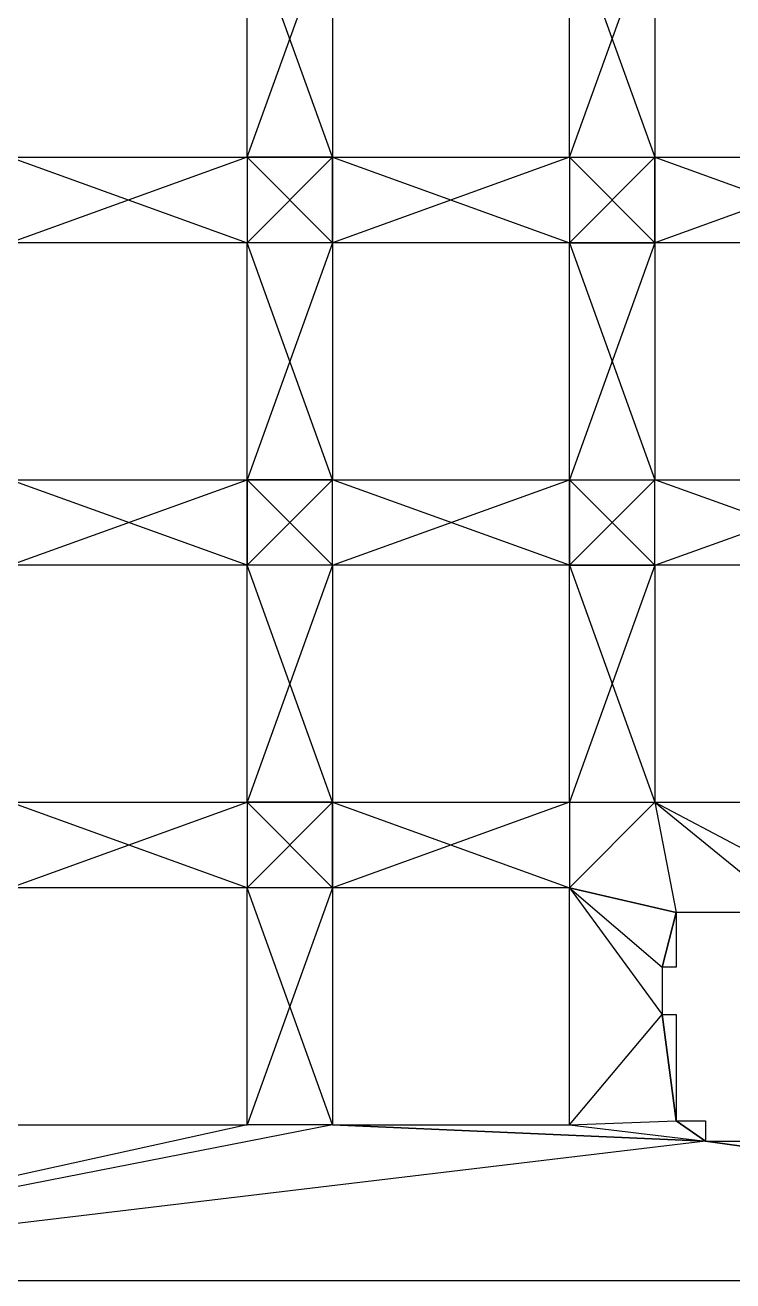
# Model space of a CAD drawing. Extents: x 0 to 157, y -131 to -5.
# Drawn here: x 44.9 to 85.2, y -130.7 to -59.2 of the extents above; entities that cross this region are included whole.
import ezdxf

# ---------------------------------------------------------------- set-up
doc = ezdxf.new("R2010")
doc.units = 0
doc.layers.add('NewKeebPlate_v2001', color=7, linetype='CONTINUOUS')

msp = doc.modelspace()

# ---------------------------------------------------------------- linework, layer by layer
at = {"layer": 'NewKeebPlate_v2001'}
for p, q in [((57.4991, -66.6843), (62.3689, -53.1837)), ((57.4991, -66.6843), (62.3689, -53.1837)), ((57.4991, -66.6843), (57.4991, -53.1837)), ((57.4991, -66.6843), (57.4991, -53.1837)), ((57.4991, -66.6843), (57.4991, -53.1837, 1.5)), ((57.4991, -66.6843, 1.5), (57.4991, -53.1837, 1.5)), ((57.4991, -66.6843), (57.4991, -53.1837, 1.5)), ((57.4991, -66.6843, 1.5), (57.4991, -53.1837, 1.5)), ((62.3689, -66.6843, 1.5), (57.4991, -53.1837, 1.5)), ((62.3689, -66.6843, 1.5), (57.4991, -53.1837, 1.5)), ((62.3689, -53.1837), (62.3689, -66.6843)), ((62.3689, -53.1837), (62.3689, -66.6843)), ((62.3689, -53.1837), (62.3689, -66.6843, 1.5)), ((62.3689, -53.1837, 1.5), (62.3689, -66.6843, 1.5)), ((62.3689, -53.1837), (62.3689, -66.6843, 1.5)), ((62.3689, -53.1837, 1.5), (62.3689, -66.6843, 1.5)), ((75.8696, -66.6843), (80.7394, -53.1837)), ((75.8696, -66.6843), (80.7394, -53.1837)), ((75.8696, -66.6843), (75.8696, -53.1837)), ((75.8696, -66.6843), (75.8696, -53.1837)), ((75.8696, -66.6843), (75.8696, -53.1837, 1.5)), ((75.8696, -66.6843, 1.5), (75.8696, -53.1837, 1.5)), ((75.8696, -66.6843), (75.8696, -53.1837, 1.5)), ((75.8696, -53.1837, 1.5), (80.7394, -66.6843, 1.5)), ((75.8696, -53.1837, 1.5), (80.7394, -66.6843, 1.5)), ((75.8696, -66.6843, 1.5), (75.8696, -53.1837, 1.5)), ((80.7394, -53.1837), (80.7394, -66.6843)), ((80.7394, -53.1837), (80.7394, -66.6843)), ((80.7394, -53.1837), (80.7394, -66.6843, 1.5)), ((80.7394, -53.1837, 1.5), (80.7394, -66.6843, 1.5)), ((80.7394, -53.1837), (80.7394, -66.6843, 1.5)), ((80.7394, -53.1837, 1.5), (80.7394, -66.6843, 1.5)), ((43.9985, -66.6843), (57.4991, -66.6843)), ((57.4991, -66.6843), (43.9985, -71.5542)), ((57.4991, -66.6843), (43.9985, -71.5542)), ((43.9985, -66.6843), (57.4991, -66.6843)), ((43.9985, -66.6843), (57.4991, -66.6843, 1.5)), ((43.9985, -66.6843, 1.5), (57.4991, -66.6843, 1.5)), ((43.9985, -66.6843), (57.4991, -66.6843, 1.5)), ((43.9985, -66.6843, 1.5), (57.4991, -66.6843, 1.5)), ((43.9985, -66.6843, 1.5), (57.4991, -71.5542, 1.5)), ((43.9985, -66.6843, 1.5), (57.4991, -71.5542, 1.5)), ((57.4991, -66.6843), (57.4991, -71.5542)), ((62.3689, -66.6843), (57.4991, -71.5542)), ((57.4991, -66.6843), (57.4991, -71.5542)), ((57.4991, -66.6843), (62.3689, -66.6843)), ((62.3689, -66.6843), (57.4991, -71.5542)), ((57.4991, -66.6843), (62.3689, -66.6843)), ((57.4991, -66.6843, 1.5), (57.4991, -66.6843)), ((57.4991, -66.6843, 1.5), (57.4991, -66.6843)), ((57.4991, -66.6843, 1.5), (57.4991, -71.5542, 1.5)), ((62.3689, -71.5542, 1.5), (57.4991, -66.6843, 1.5)), ((62.3689, -66.6843, 1.5), (57.4991, -66.6843, 1.5)), ((62.3689, -71.5542, 1.5), (57.4991, -66.6843, 1.5)), ((62.3689, -66.6843, 1.5), (57.4991, -66.6843, 1.5)), ((57.4991, -66.6843, 1.5), (57.4991, -71.5542, 1.5)), ((62.3689, -66.6843), (62.3689, -71.5542)), ((75.8696, -66.6843), (62.3689, -71.5542)), ((62.3689, -66.6843), (62.3689, -71.5542)), ((62.3689, -66.6843), (75.8696, -66.6843)), ((75.8696, -66.6843), (62.3689, -71.5542)), ((62.3689, -66.6843, 1.5), (62.3689, -66.6843)), ((62.3689, -66.6843), (75.8696, -66.6843)), ((62.3689, -66.6843), (75.8696, -66.6843, 1.5)), ((62.3689, -66.6843, 1.5), (75.8696, -66.6843, 1.5)), ((62.3689, -66.6843), (75.8696, -66.6843, 1.5)), ((62.3689, -66.6843, 1.5), (62.3689, -66.6843)), ((62.3689, -71.5542, 1.5), (62.3689, -66.6843, 1.5)), ((62.3689, -66.6843, 1.5), (75.8696, -66.6843, 1.5)), ((62.3689, -66.6843, 1.5), (75.8696, -71.5542, 1.5)), ((62.3689, -66.6843, 1.5), (75.8696, -71.5542, 1.5)), ((62.3689, -71.5542, 1.5), (62.3689, -66.6843, 1.5)), ((75.8696, -66.6843), (75.8696, -71.5542)), ((80.7394, -66.6843), (75.8696, -71.5542)), ((75.8696, -66.6843), (75.8696, -71.5542)), ((75.8696, -66.6843), (80.7394, -66.6843)), ((80.7394, -66.6843), (75.8696, -71.5542)), ((75.8696, -66.6843), (80.7394, -66.6843)), ((75.8696, -66.6843, 1.5), (75.8696, -66.6843)), ((75.8696, -66.6843, 1.5), (75.8696, -66.6843)), ((75.8696, -66.6843, 1.5), (80.7394, -66.6843, 1.5)), ((75.8696, -66.6843, 1.5), (80.7394, -66.6843, 1.5)), ((75.8696, -66.6843, 1.5), (80.7394, -71.5542, 1.5)), ((75.8696, -66.6843, 1.5), (80.7394, -71.5542, 1.5)), ((75.8696, -66.6843, 1.5), (75.8696, -71.5542, 1.5)), ((75.8696, -66.6843, 1.5), (75.8696, -71.5542, 1.5)), ((80.7394, -66.6843), (80.7394, -71.5542)), ((94.24, -66.6843), (80.7394, -71.5542)), ((80.7394, -66.6843), (80.7394, -71.5542)), ((80.7394, -66.6843), (94.24, -66.6843)), ((94.24, -66.6843), (80.7394, -71.5542)), ((80.7394, -66.6843, 1.5), (80.7394, -66.6843)), ((80.7394, -66.6843), (94.24, -66.6843)), ((80.7394, -66.6843), (94.24, -66.6843, 1.5)), ((80.7394, -66.6843, 1.5), (94.24, -66.6843, 1.5)), ((80.7394, -66.6843), (94.24, -66.6843, 1.5)), ((80.7394, -66.6843, 1.5), (80.7394, -66.6843)), ((80.7394, -71.5542, 1.5), (80.7394, -66.6843, 1.5)), ((80.7394, -66.6843, 1.5), (94.24, -66.6843, 1.5)), ((80.7394, -66.6843, 1.5), (94.24, -71.5542, 1.5)), ((80.7394, -66.6843, 1.5), (94.24, -71.5542, 1.5)), ((80.7394, -71.5542, 1.5), (80.7394, -66.6843, 1.5)), ((57.4991, -71.5542), (43.9985, -71.5542)), ((57.4991, -71.5542), (43.9985, -71.5542)), ((57.4991, -71.5542), (43.9985, -71.5542, 1.5)), ((57.4991, -71.5542, 1.5), (43.9985, -71.5542, 1.5)), ((57.4991, -71.5542), (43.9985, -71.5542, 1.5)), ((57.4991, -71.5542, 1.5), (43.9985, -71.5542, 1.5)), ((62.3689, -71.5542), (57.4991, -71.5542)), ((57.4991, -85.0548), (57.4991, -71.5542)), ((62.3689, -71.5542), (57.4991, -71.5542)), ((62.3689, -71.5542), (57.4991, -85.0548)), ((62.3689, -71.5542), (57.4991, -85.0548)), ((57.4991, -71.5542, 1.5), (57.4991, -71.5542)), ((57.4991, -85.0548), (57.4991, -71.5542)), ((57.4991, -85.0548), (57.4991, -71.5542, 1.5)), ((57.4991, -85.0548, 1.5), (57.4991, -71.5542, 1.5)), ((57.4991, -85.0548), (57.4991, -71.5542, 1.5)), ((57.4991, -71.5542, 1.5), (57.4991, -71.5542)), ((57.4991, -85.0548, 1.5), (57.4991, -71.5542, 1.5)), ((62.3689, -85.0548, 1.5), (57.4991, -71.5542, 1.5)), ((62.3689, -71.5542, 1.5), (57.4991, -71.5542, 1.5)), ((62.3689, -85.0548, 1.5), (57.4991, -71.5542, 1.5)), ((62.3689, -71.5542, 1.5), (57.4991, -71.5542, 1.5)), ((75.8696, -71.5542), (62.3689, -71.5542)), ((62.3689, -71.5542), (62.3689, -85.0548)), ((62.3689, -71.5542), (62.3689, -85.0548)), ((62.3689, -71.5542), (62.3689, -85.0548, 1.5)), ((62.3689, -71.5542, 1.5), (62.3689, -85.0548, 1.5)), ((62.3689, -71.5542), (62.3689, -85.0548, 1.5)), ((62.3689, -71.5542), (62.3689, -71.5542, 1.5)), ((62.3689, -71.5542), (62.3689, -71.5542, 1.5)), ((75.8696, -71.5542), (62.3689, -71.5542)), ((75.8696, -71.5542), (62.3689, -71.5542, 1.5)), ((75.8696, -71.5542, 1.5), (62.3689, -71.5542, 1.5)), ((75.8696, -71.5542), (62.3689, -71.5542, 1.5)), ((62.3689, -71.5542, 1.5), (62.3689, -85.0548, 1.5)), ((75.8696, -71.5542, 1.5), (62.3689, -71.5542, 1.5)), ((80.7394, -71.5542), (75.8696, -71.5542)), ((75.8696, -85.0548), (75.8696, -71.5542)), ((80.7394, -71.5542), (75.8696, -71.5542)), ((80.7394, -71.5542), (75.8696, -85.0548)), ((80.7394, -71.5542), (75.8696, -85.0548)), ((75.8696, -71.5542, 1.5), (75.8696, -71.5542)), ((75.8696, -85.0548), (75.8696, -71.5542)), ((75.8696, -85.0548), (75.8696, -71.5542, 1.5)), ((75.8696, -85.0548, 1.5), (75.8696, -71.5542, 1.5)), ((75.8696, -85.0548), (75.8696, -71.5542, 1.5)), ((75.8696, -71.5542, 1.5), (75.8696, -71.5542)), ((75.8696, -71.5542, 1.5), (80.7394, -71.5542, 1.5)), ((75.8696, -71.5542, 1.5), (80.7394, -71.5542, 1.5)), ((75.8696, -71.5542, 1.5), (80.7394, -85.0548, 1.5)), ((75.8696, -71.5542, 1.5), (80.7394, -85.0548, 1.5)), ((75.8696, -85.0548, 1.5), (75.8696, -71.5542, 1.5)), ((94.24, -71.5542), (80.7394, -71.5542)), ((80.7394, -71.5542), (80.7394, -85.0548)), ((80.7394, -71.5542), (80.7394, -85.0548)), ((80.7394, -71.5542), (80.7394, -85.0548, 1.5)), ((80.7394, -71.5542, 1.5), (80.7394, -85.0548, 1.5)), ((80.7394, -71.5542), (80.7394, -85.0548, 1.5)), ((80.7394, -71.5542), (80.7394, -71.5542, 1.5)), ((80.7394, -71.5542), (80.7394, -71.5542, 1.5)), ((94.24, -71.5542), (80.7394, -71.5542)), ((94.24, -71.5542), (80.7394, -71.5542, 1.5)), ((94.24, -71.5542, 1.5), (80.7394, -71.5542, 1.5)), ((94.24, -71.5542), (80.7394, -71.5542, 1.5)), ((80.7394, -71.5542, 1.5), (80.7394, -85.0548, 1.5)), ((94.24, -71.5542, 1.5), (80.7394, -71.5542, 1.5)), ((43.9985, -89.9247), (57.4991, -85.0548)), ((43.9985, -85.0548), (57.4991, -85.0548)), ((43.9985, -89.9247), (57.4991, -85.0548)), ((43.9985, -85.0548), (57.4991, -85.0548)), ((43.9985, -85.0548), (57.4991, -85.0548, 1.5)), ((43.9985, -85.0548, 1.5), (57.4991, -85.0548, 1.5)), ((43.9985, -85.0548), (57.4991, -85.0548, 1.5)), ((57.4991, -89.9247, 1.5), (43.9985, -85.0548, 1.5)), ((43.9985, -85.0548, 1.5), (57.4991, -85.0548, 1.5)), ((57.4991, -89.9247, 1.5), (43.9985, -85.0548, 1.5)), ((57.4991, -89.9247), (62.3689, -85.0548)), ((57.4991, -85.0548), (62.3689, -85.0548)), ((57.4991, -89.9247), (62.3689, -85.0548)), ((57.4991, -89.9247), (57.4991, -85.0548)), ((57.4991, -89.9247), (57.4991, -85.0548)), ((57.4991, -85.0548), (62.3689, -85.0548)), ((57.4991, -85.0548, 1.5), (57.4991, -85.0548)), ((57.4991, -85.0548, 1.5), (57.4991, -85.0548)), ((57.4991, -85.0548, 1.5), (57.4991, -89.9247, 1.5)), ((62.3689, -89.9247, 1.5), (57.4991, -85.0548, 1.5)), ((62.3689, -85.0548, 1.5), (57.4991, -85.0548, 1.5)), ((62.3689, -89.9247, 1.5), (57.4991, -85.0548, 1.5)), ((62.3689, -85.0548, 1.5), (57.4991, -85.0548, 1.5)), ((57.4991, -85.0548, 1.5), (57.4991, -89.9247, 1.5)), ((62.3689, -89.9247), (75.8696, -85.0548)), ((62.3689, -85.0548), (75.8696, -85.0548)), ((62.3689, -89.9247), (75.8696, -85.0548)), ((62.3689, -89.9247), (62.3689, -85.0548)), ((62.3689, -89.9247), (62.3689, -85.0548)), ((62.3689, -85.0548, 1.5), (62.3689, -85.0548)), ((62.3689, -85.0548), (75.8696, -85.0548)), ((62.3689, -85.0548), (75.8696, -85.0548, 1.5)), ((62.3689, -85.0548, 1.5), (75.8696, -85.0548, 1.5)), ((62.3689, -85.0548), (75.8696, -85.0548, 1.5)), ((62.3689, -85.0548, 1.5), (62.3689, -85.0548)), ((62.3689, -89.9247, 1.5), (62.3689, -85.0548, 1.5)), ((62.3689, -89.9247, 1.5), (62.3689, -85.0548, 1.5)), ((75.8696, -89.9247, 1.5), (62.3689, -85.0548, 1.5)), ((62.3689, -85.0548, 1.5), (75.8696, -85.0548, 1.5)), ((75.8696, -89.9247, 1.5), (62.3689, -85.0548, 1.5)), ((75.8696, -89.9247), (80.7394, -85.0548)), ((75.8696, -85.0548), (80.7394, -85.0548)), ((75.8696, -89.9247), (80.7394, -85.0548)), ((75.8696, -89.9247), (75.8696, -85.0548)), ((75.8696, -89.9247), (75.8696, -85.0548)), ((75.8696, -85.0548), (80.7394, -85.0548)), ((75.8696, -85.0548, 1.5), (75.8696, -85.0548)), ((75.8696, -85.0548, 1.5), (75.8696, -85.0548)), ((75.8696, -85.0548, 1.5), (80.7394, -85.0548, 1.5)), ((75.8696, -85.0548, 1.5), (80.7394, -85.0548, 1.5)), ((75.8696, -85.0548, 1.5), (80.7394, -89.9247, 1.5)), ((75.8696, -85.0548, 1.5), (80.7394, -89.9247, 1.5)), ((75.8696, -85.0548, 1.5), (75.8696, -89.9247, 1.5)), ((75.8696, -85.0548, 1.5), (75.8696, -89.9247, 1.5)), ((80.7394, -89.9247), (94.24, -85.0548)), ((80.7394, -85.0548), (94.24, -85.0548)), ((80.7394, -89.9247), (94.24, -85.0548)), ((80.7394, -89.9247), (80.7394, -85.0548)), ((80.7394, -89.9247), (80.7394, -85.0548)), ((80.7394, -85.0548, 1.5), (80.7394, -85.0548)), ((80.7394, -85.0548), (94.24, -85.0548)), ((80.7394, -85.0548), (94.24, -85.0548, 1.5)), ((80.7394, -85.0548, 1.5), (94.24, -85.0548, 1.5)), ((80.7394, -85.0548), (94.24, -85.0548, 1.5)), ((80.7394, -85.0548, 1.5), (80.7394, -85.0548)), ((80.7394, -89.9247, 1.5), (80.7394, -85.0548, 1.5)), ((80.7394, -89.9247, 1.5), (80.7394, -85.0548, 1.5)), ((94.24, -89.9247, 1.5), (80.7394, -85.0548, 1.5)), ((80.7394, -85.0548, 1.5), (94.24, -85.0548, 1.5)), ((94.24, -89.9247, 1.5), (80.7394, -85.0548, 1.5)), ((57.4991, -89.9247), (43.9985, -89.9247)), ((57.4991, -89.9247), (43.9985, -89.9247)), ((57.4991, -89.9247), (43.9985, -89.9247, 1.5)), ((57.4991, -89.9247, 1.5), (43.9985, -89.9247, 1.5)), ((57.4991, -89.9247), (43.9985, -89.9247, 1.5)), ((57.4991, -89.9247, 1.5), (43.9985, -89.9247, 1.5)), ((62.3689, -89.9247), (57.4991, -89.9247)), ((57.4991, -103.425), (57.4991, -89.9247)), ((62.3689, -89.9247), (57.4991, -89.9247)), ((62.3689, -89.9247), (57.4991, -103.425)), ((62.3689, -89.9247), (57.4991, -103.425)), ((57.4991, -89.9247, 1.5), (57.4991, -89.9247)), ((57.4991, -103.425), (57.4991, -89.9247)), ((57.4991, -103.425), (57.4991, -89.9247, 1.5)), ((57.4991, -103.425, 1.5), (57.4991, -89.9247, 1.5)), ((57.4991, -103.425), (57.4991, -89.9247, 1.5)), ((57.4991, -89.9247, 1.5), (57.4991, -89.9247)), ((57.4991, -103.425, 1.5), (57.4991, -89.9247, 1.5)), ((62.3689, -103.425, 1.5), (57.4991, -89.9247, 1.5)), ((62.3689, -89.9247, 1.5), (57.4991, -89.9247, 1.5)), ((62.3689, -103.425, 1.5), (57.4991, -89.9247, 1.5)), ((62.3689, -89.9247, 1.5), (57.4991, -89.9247, 1.5)), ((75.8696, -89.9247), (62.3689, -89.9247)), ((62.3689, -89.9247), (62.3689, -103.425)), ((62.3689, -89.9247), (62.3689, -103.425)), ((62.3689, -89.9247), (62.3689, -103.425, 1.5)), ((62.3689, -89.9247, 1.5), (62.3689, -103.425, 1.5)), ((62.3689, -89.9247), (62.3689, -103.425, 1.5)), ((62.3689, -89.9247), (62.3689, -89.9247, 1.5)), ((62.3689, -89.9247), (62.3689, -89.9247, 1.5)), ((75.8696, -89.9247), (62.3689, -89.9247)), ((75.8696, -89.9247), (62.3689, -89.9247, 1.5)), ((75.8696, -89.9247, 1.5), (62.3689, -89.9247, 1.5)), ((75.8696, -89.9247), (62.3689, -89.9247, 1.5)), ((62.3689, -89.9247, 1.5), (62.3689, -103.425, 1.5)), ((75.8696, -89.9247, 1.5), (62.3689, -89.9247, 1.5)), ((80.7394, -89.9247), (75.8696, -89.9247)), ((75.8696, -103.425), (75.8696, -89.9247)), ((80.7394, -89.9247), (75.8696, -89.9247)), ((80.7394, -89.9247), (75.8696, -103.425)), ((80.7394, -89.9247), (75.8696, -103.425)), ((75.8696, -89.9247, 1.5), (75.8696, -89.9247)), ((75.8696, -103.425), (75.8696, -89.9247)), ((75.8696, -103.425), (75.8696, -89.9247, 1.5)), ((75.8696, -103.425, 1.5), (75.8696, -89.9247, 1.5)), ((75.8696, -103.425), (75.8696, -89.9247, 1.5)), ((75.8696, -89.9247, 1.5), (75.8696, -89.9247)), ((75.8696, -89.9247, 1.5), (80.7394, -89.9247, 1.5)), ((75.8696, -89.9247, 1.5), (80.7394, -89.9247, 1.5)), ((75.8696, -89.9247, 1.5), (80.7394, -103.425, 1.5)), ((75.8696, -89.9247, 1.5), (80.7394, -103.425, 1.5)), ((75.8696, -103.425, 1.5), (75.8696, -89.9247, 1.5)), ((94.24, -89.9247), (80.7394, -89.9247)), ((80.7394, -89.9247), (80.7394, -103.425)), ((80.7394, -89.9247), (80.7394, -103.425)), ((80.7394, -89.9247), (80.7394, -103.425, 1.5)), ((80.7394, -89.9247, 1.5), (80.7394, -103.425, 1.5)), ((80.7394, -89.9247), (80.7394, -103.425, 1.5)), ((80.7394, -89.9247), (80.7394, -89.9247, 1.5)), ((80.7394, -89.9247), (80.7394, -89.9247, 1.5)), ((94.24, -89.9247), (80.7394, -89.9247)), ((94.24, -89.9247), (80.7394, -89.9247, 1.5)), ((94.24, -89.9247, 1.5), (80.7394, -89.9247, 1.5)), ((94.24, -89.9247), (80.7394, -89.9247, 1.5)), ((80.7394, -89.9247, 1.5), (80.7394, -103.425, 1.5)), ((94.24, -89.9247, 1.5), (80.7394, -89.9247, 1.5)), ((43.9985, -108.295), (57.4991, -103.425)), ((43.9985, -103.425), (57.4991, -103.425)), ((43.9985, -108.295), (57.4991, -103.425)), ((43.9985, -103.425), (57.4991, -103.425)), ((43.9985, -103.425), (57.4991, -103.425, 1.5)), ((43.9985, -103.425, 1.5), (57.4991, -103.425, 1.5)), ((43.9985, -103.425), (57.4991, -103.425, 1.5)), ((57.4991, -108.295, 1.5), (43.9985, -103.425, 1.5)), ((43.9985, -103.425, 1.5), (57.4991, -103.425, 1.5)), ((57.4991, -108.295, 1.5), (43.9985, -103.425, 1.5)), ((57.4991, -103.425), (57.4991, -108.295)), ((62.3689, -103.425), (57.4991, -108.295)), ((57.4991, -103.425), (57.4991, -108.295)), ((57.4991, -103.425), (62.3689, -103.425)), ((62.3689, -103.425), (57.4991, -108.295)), ((57.4991, -103.425), (62.3689, -103.425)), ((57.4991, -103.425, 1.5), (57.4991, -103.425)), ((57.4991, -103.425, 1.5), (57.4991, -103.425)), ((57.4991, -103.425, 1.5), (57.4991, -108.295, 1.5)), ((62.3689, -108.295, 1.5), (57.4991, -103.425, 1.5)), ((62.3689, -103.425, 1.5), (57.4991, -103.425, 1.5)), ((62.3689, -108.295, 1.5), (57.4991, -103.425, 1.5)), ((62.3689, -103.425, 1.5), (57.4991, -103.425, 1.5)), ((57.4991, -103.425, 1.5), (57.4991, -108.295, 1.5)), ((62.3689, -103.425), (62.3689, -108.295)), ((75.8696, -103.425), (62.3689, -108.295)), ((62.3689, -103.425), (62.3689, -108.295)), ((62.3689, -103.425), (75.8696, -103.425)), ((75.8696, -103.425), (62.3689, -108.295)), ((62.3689, -103.425, 1.5), (62.3689, -103.425)), ((62.3689, -103.425), (75.8696, -103.425)), ((62.3689, -103.425), (75.8696, -103.425, 1.5)), ((62.3689, -103.425, 1.5), (75.8696, -103.425, 1.5)), ((62.3689, -103.425), (75.8696, -103.425, 1.5)), ((62.3689, -103.425, 1.5), (62.3689, -103.425)), ((62.3689, -108.295, 1.5), (62.3689, -103.425, 1.5)), ((62.3689, -103.425, 1.5), (75.8696, -108.295, 1.5)), ((62.3689, -103.425, 1.5), (75.8696, -103.425, 1.5)), ((62.3689, -103.425, 1.5), (75.8696, -108.295, 1.5)), ((62.3689, -108.295, 1.5), (62.3689, -103.425, 1.5)), ((75.8696, -103.425), (75.8696, -108.295)), ((80.7394, -103.425), (75.8696, -108.295)), ((75.8696, -103.425), (75.8696, -108.295)), ((75.8696, -103.425), (80.7394, -103.425)), ((80.7394, -103.425), (75.8696, -108.295)), ((75.8696, -103.425), (80.7394, -103.425)), ((75.8696, -103.425, 1.5), (75.8696, -103.425)), ((75.8696, -103.425, 1.5), (75.8696, -103.425)), ((75.8696, -103.425, 1.5), (80.7394, -103.425, 1.5)), ((75.8696, -108.295, 1.5), (80.7394, -103.425, 1.5)), ((75.8696, -103.425, 1.5), (80.7394, -103.425, 1.5)), ((75.8696, -103.425, 1.5), (75.8696, -108.295, 1.5)), ((75.8696, -103.425, 1.5), (75.8696, -108.295, 1.5)), ((75.8696, -108.295, 1.5), (80.7394, -103.425, 1.5)), ((80.7394, -103.425), (81.9448, -109.713)), ((80.7394, -103.425), (81.9448, -109.713)), ((80.7394, -103.425), (88.454, -109.713)), ((80.7394, -103.425), (88.454, -109.713)), ((80.7394, -103.425), (89.9247, -108.295)), ((80.7394, -103.425), (89.9247, -108.295)), ((80.7394, -103.425), (94.24, -103.425)), ((80.7394, -103.425, 1.5), (80.7394, -103.425)), ((80.7394, -103.425), (94.24, -103.425)), ((80.7394, -103.425), (94.24, -103.425, 1.5)), ((80.7394, -103.425, 1.5), (94.24, -103.425, 1.5)), ((80.7394, -103.425), (94.24, -103.425, 1.5)), ((80.7394, -103.425, 1.5), (80.7394, -103.425)), ((80.7394, -103.425, 1.5), (89.9247, -108.295, 1.5)), ((80.7394, -103.425, 1.5), (94.24, -103.425, 1.5)), ((80.7394, -103.425, 1.5), (89.9247, -108.295, 1.5)), ((80.7394, -103.425, 1.5), (88.454, -109.713, 1.5)), ((80.7394, -103.425, 1.5), (88.454, -109.713, 1.5)), ((80.7394, -103.425, 1.5), (81.9448, -109.713, 1.5)), ((80.7394, -103.425, 1.5), (81.9448, -109.713, 1.5)), ((57.4991, -108.295), (43.9985, -108.295)), ((57.4991, -108.295), (43.9985, -108.295)), ((57.4991, -108.295), (43.9985, -108.295, 1.5)), ((57.4991, -108.295, 1.5), (43.9985, -108.295, 1.5)), ((57.4991, -108.295), (43.9985, -108.295, 1.5)), ((57.4991, -108.295, 1.5), (43.9985, -108.295, 1.5)), ((62.3689, -108.295), (57.4991, -108.295)), ((57.4991, -121.796), (57.4991, -108.295)), ((62.3689, -108.295), (57.4991, -108.295)), ((62.3689, -108.295), (57.4991, -121.796)), ((62.3689, -108.295), (57.4991, -121.796)), ((57.4991, -108.295, 1.5), (57.4991, -108.295)), ((57.4991, -121.796), (57.4991, -108.295)), ((57.4991, -121.796), (57.4991, -108.295, 1.5)), ((57.4991, -121.796, 1.5), (57.4991, -108.295, 1.5)), ((57.4991, -121.796), (57.4991, -108.295, 1.5)), ((57.4991, -108.295, 1.5), (57.4991, -108.295)), ((57.4991, -121.796, 1.5), (57.4991, -108.295, 1.5)), ((62.3689, -121.796, 1.5), (57.4991, -108.295, 1.5)), ((62.3689, -108.295, 1.5), (57.4991, -108.295, 1.5)), ((62.3689, -121.796, 1.5), (57.4991, -108.295, 1.5)), ((62.3689, -108.295, 1.5), (57.4991, -108.295, 1.5)), ((75.8696, -108.295), (62.3689, -108.295)), ((62.3689, -108.295), (62.3689, -121.796)), ((62.3689, -108.295), (62.3689, -121.796)), ((62.3689, -108.295), (62.3689, -121.796, 1.5)), ((62.3689, -108.295, 1.5), (62.3689, -121.796, 1.5)), ((62.3689, -108.295), (62.3689, -121.796, 1.5)), ((62.3689, -108.295), (62.3689, -108.295, 1.5)), ((62.3689, -108.295), (62.3689, -108.295, 1.5)), ((75.8696, -108.295), (62.3689, -108.295)), ((75.8696, -108.295), (62.3689, -108.295, 1.5)), ((75.8696, -108.295, 1.5), (62.3689, -108.295, 1.5)), ((75.8696, -108.295), (62.3689, -108.295, 1.5)), ((62.3689, -108.295, 1.5), (62.3689, -121.796, 1.5)), ((75.8696, -108.295, 1.5), (62.3689, -108.295, 1.5)), ((81.9448, -109.713), (75.8696, -108.295)), ((75.8696, -108.295), (81.1493, -115.528)), ((75.8696, -121.796), (75.8696, -108.295)), ((75.8696, -108.295), (81.1493, -115.528)), ((75.8696, -108.295), (81.1493, -112.827)), ((75.8696, -108.295), (81.1493, -112.827)), ((81.9448, -109.713), (75.8696, -108.295)), ((75.8696, -108.295, 1.5), (75.8696, -108.295)), ((75.8696, -121.796), (75.8696, -108.295)), ((75.8696, -121.796), (75.8696, -108.295, 1.5)), ((75.8696, -121.796, 1.5), (75.8696, -108.295, 1.5)), ((75.8696, -121.796), (75.8696, -108.295, 1.5)), ((75.8696, -108.295, 1.5), (75.8696, -108.295)), ((75.8696, -108.295, 1.5), (81.9448, -109.713, 1.5)), ((75.8696, -108.295, 1.5), (81.9448, -109.713, 1.5)), ((75.8696, -108.295, 1.5), (81.1493, -112.827, 1.5)), ((75.8696, -108.295, 1.5), (81.1493, -112.827, 1.5)), ((75.8696, -108.295, 1.5), (81.1493, -115.528, 1.5)), ((75.8696, -108.295, 1.5), (81.1493, -115.528, 1.5)), ((75.8696, -121.796, 1.5), (75.8696, -108.295, 1.5)), ((81.9448, -109.713), (81.1493, -112.827)), ((81.9448, -109.713), (81.1493, -112.827)), ((81.1493, -112.827, 1.5), (81.9448, -109.713, 1.5)), ((81.1493, -112.827, 1.5), (81.9448, -109.713, 1.5)), ((88.454, -109.713), (81.9448, -109.713)), ((81.9448, -109.713), (81.9448, -112.827)), ((81.9448, -109.713, 1.5), (81.9448, -109.713)), ((88.454, -109.713), (81.9448, -109.713)), ((88.454, -109.713), (81.9448, -109.713, 1.5)), ((88.454, -109.713, 1.5), (81.9448, -109.713, 1.5)), ((88.454, -109.713), (81.9448, -109.713, 1.5)), ((81.9448, -109.713), (81.9448, -112.827)), ((81.9448, -109.713), (81.9448, -112.827, 1.5)), ((81.9448, -109.713, 1.5), (81.9448, -112.827, 1.5)), ((81.9448, -109.713), (81.9448, -112.827, 1.5)), ((81.9448, -109.713, 1.5), (81.9448, -109.713)), ((88.454, -109.713, 1.5), (81.9448, -109.713, 1.5)), ((81.9448, -109.713, 1.5), (81.9448, -112.827, 1.5)), ((81.1493, -112.827), (81.1493, -115.528)), ((81.9448, -112.827), (81.1493, -112.827)), ((81.1493, -112.827, 1.5), (81.1493, -112.827)), ((81.9448, -112.827), (81.1493, -112.827)), ((81.9448, -112.827), (81.1493, -112.827, 1.5)), ((81.9448, -112.827, 1.5), (81.1493, -112.827, 1.5)), ((81.9448, -112.827), (81.1493, -112.827, 1.5)), ((81.1493, -112.827), (81.1493, -115.528)), ((81.1493, -112.827), (81.1493, -115.528, 1.5)), ((81.1493, -112.827, 1.5), (81.1493, -115.528, 1.5)), ((81.1493, -112.827), (81.1493, -115.528, 1.5)), ((81.1493, -112.827, 1.5), (81.1493, -112.827)), ((81.1493, -112.827, 1.5), (81.1493, -115.528, 1.5)), ((81.9448, -112.827, 1.5), (81.1493, -112.827, 1.5)), ((81.9448, -112.827, 1.5), (81.9448, -112.827)), ((81.9448, -112.827, 1.5), (81.9448, -112.827)), ((75.8696, -121.796), (81.1493, -115.528)), ((75.8696, -121.796), (81.1493, -115.528)), ((75.8696, -121.796, 1.5), (81.1493, -115.528, 1.5)), ((75.8696, -121.796, 1.5), (81.1493, -115.528, 1.5)), ((81.1493, -115.528), (81.9448, -121.574)), ((81.1493, -115.528), (81.9448, -121.574)), ((81.1493, -115.528), (81.9448, -115.528)), ((81.1493, -115.528, 1.5), (81.1493, -115.528)), ((81.1493, -115.528), (81.9448, -115.528)), ((81.1493, -115.528), (81.9448, -115.528, 1.5)), ((81.1493, -115.528, 1.5), (81.9448, -115.528, 1.5)), ((81.1493, -115.528), (81.9448, -115.528, 1.5)), ((81.1493, -115.528, 1.5), (81.1493, -115.528)), ((81.9448, -121.574, 1.5), (81.1493, -115.528, 1.5)), ((81.9448, -121.574, 1.5), (81.1493, -115.528, 1.5)), ((81.1493, -115.528, 1.5), (81.9448, -115.528, 1.5)), ((81.9448, -115.528), (81.9448, -121.574)), ((81.9448, -115.528, 1.5), (81.9448, -115.528)), ((81.9448, -115.528), (81.9448, -121.574)), ((81.9448, -115.528), (81.9448, -121.574, 1.5)), ((81.9448, -115.528, 1.5), (81.9448, -121.574, 1.5)), ((81.9448, -115.528), (81.9448, -121.574, 1.5)), ((81.9448, -115.528, 1.5), (81.9448, -115.528)), ((81.9448, -115.528, 1.5), (81.9448, -121.574, 1.5)), ((75.8696, -121.796), (81.9448, -121.574)), ((75.8696, -121.796), (81.9448, -121.574)), ((75.8696, -121.796, 1.5), (81.9448, -121.574, 1.5)), ((75.8696, -121.796, 1.5), (81.9448, -121.574, 1.5)), ((81.9448, -121.574), (83.6083, -122.731)), ((81.9448, -121.574), (83.6083, -122.731)), ((81.9448, -121.574), (83.6083, -121.574)), ((81.9448, -121.574, 1.5), (81.9448, -121.574)), ((81.9448, -121.574), (83.6083, -121.574)), ((81.9448, -121.574), (83.6083, -121.574, 1.5)), ((81.9448, -121.574, 1.5), (83.6083, -121.574, 1.5)), ((81.9448, -121.574), (83.6083, -121.574, 1.5)), ((81.9448, -121.574, 1.5), (81.9448, -121.574)), ((83.6083, -122.731, 1.5), (81.9448, -121.574, 1.5)), ((81.9448, -121.574, 1.5), (83.6083, -121.574, 1.5)), ((83.6083, -122.731, 1.5), (81.9448, -121.574, 1.5)), ((83.6083, -121.574), (83.6083, -122.731)), ((83.6083, -121.574, 1.5), (83.6083, -121.574)), ((83.6083, -121.574), (83.6083, -122.731)), ((83.6083, -121.574), (83.6083, -122.731, 1.5)), ((83.6083, -121.574, 1.5), (83.6083, -122.731, 1.5)), ((83.6083, -121.574), (83.6083, -122.731, 1.5)), ((83.6083, -121.574, 1.5), (83.6083, -121.574)), ((83.6083, -121.574, 1.5), (83.6083, -122.731, 1.5)), ((57.4991, -121.796), (17.1428, -130.695)), ((57.4991, -121.796), (17.1428, -130.695)), ((62.3689, -121.796), (17.1428, -130.695)), ((62.3689, -121.796), (17.1428, -130.695)), ((62.3689, -121.796, 1.5), (17.1428, -130.695, 1.5)), ((57.4991, -121.796, 1.5), (17.1428, -130.695, 1.5)), ((62.3689, -121.796, 1.5), (17.1428, -130.695, 1.5)), ((57.4991, -121.796, 1.5), (17.1428, -130.695, 1.5)), ((43.9985, -121.796), (57.4991, -121.796)), ((43.9985, -121.796), (57.4991, -121.796)), ((43.9985, -121.796), (57.4991, -121.796, 1.5)), ((43.9985, -121.796, 1.5), (57.4991, -121.796, 1.5)), ((43.9985, -121.796), (57.4991, -121.796, 1.5)), ((43.9985, -121.796, 1.5), (57.4991, -121.796, 1.5)), ((62.3689, -121.796), (57.4991, -121.796)), ((62.3689, -121.796), (57.4991, -121.796)), ((57.4991, -121.796, 1.5), (57.4991, -121.796)), ((57.4991, -121.796, 1.5), (57.4991, -121.796)), ((62.3689, -121.796, 1.5), (57.4991, -121.796, 1.5)), ((62.3689, -121.796, 1.5), (57.4991, -121.796, 1.5)), ((62.3689, -121.796), (83.6083, -122.731)), ((62.3689, -121.796), (83.6083, -122.731)), ((62.3689, -121.796), (75.8696, -121.796)), ((62.3689, -121.796, 1.5), (62.3689, -121.796)), ((62.3689, -121.796), (75.8696, -121.796)), ((62.3689, -121.796), (75.8696, -121.796, 1.5)), ((62.3689, -121.796, 1.5), (75.8696, -121.796, 1.5)), ((62.3689, -121.796), (75.8696, -121.796, 1.5)), ((62.3689, -121.796, 1.5), (62.3689, -121.796)), ((83.6083, -122.731, 1.5), (62.3689, -121.796, 1.5)), ((62.3689, -121.796, 1.5), (75.8696, -121.796, 1.5)), ((83.6083, -122.731, 1.5), (62.3689, -121.796, 1.5)), ((75.8696, -121.796), (83.6083, -122.731)), ((75.8696, -121.796), (83.6083, -122.731)), ((75.8696, -121.796, 1.5), (75.8696, -121.796)), ((75.8696, -121.796, 1.5), (75.8696, -121.796)), ((75.8696, -121.796, 1.5), (83.6083, -122.731, 1.5)), ((75.8696, -121.796, 1.5), (83.6083, -122.731, 1.5)), ((83.6083, -122.731), (17.1428, -130.695)), ((83.6083, -122.731), (17.1428, -130.695)), ((83.6083, -122.731, 1.5), (17.1428, -130.695, 1.5)), ((83.6083, -122.731, 1.5), (17.1428, -130.695, 1.5)), ((83.6083, -122.731), (141.739, -130.695)), ((83.6083, -122.731), (141.739, -130.695)), ((83.6083, -122.731), (86.7906, -122.731)), ((83.6083, -122.731, 1.5), (83.6083, -122.731)), ((83.6083, -122.731), (86.7906, -122.731)), ((83.6083, -122.731), (86.7906, -122.731, 1.5)), ((83.6083, -122.731, 1.5), (86.7906, -122.731, 1.5)), ((83.6083, -122.731), (86.7906, -122.731, 1.5)), ((83.6083, -122.731, 1.5), (83.6083, -122.731)), ((141.739, -130.695, 1.5), (83.6083, -122.731, 1.5)), ((83.6083, -122.731, 1.5), (86.7906, -122.731, 1.5)), ((141.739, -130.695, 1.5), (83.6083, -122.731, 1.5)), ((141.739, -130.695), (17.1428, -130.695)), ((141.739, -130.695), (17.1428, -130.695)), ((141.739, -130.695), (17.1428, -130.695, 1.5)), ((141.739, -130.695, 1.5), (17.1428, -130.695, 1.5)), ((141.739, -130.695), (17.1428, -130.695, 1.5)), ((141.739, -130.695, 1.5), (17.1428, -130.695, 1.5))]:
    msp.add_line(p, q, dxfattribs=at)

doc.saveas('drawing.dxf')
